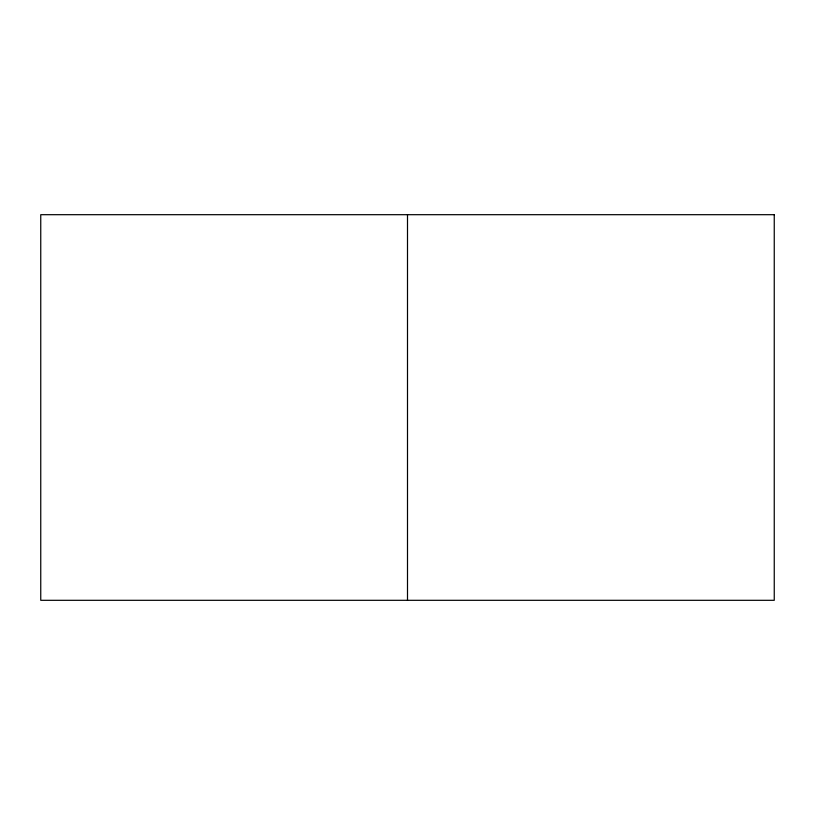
<?xml version="1.0" encoding="UTF-8"?>
<svg xmlns="http://www.w3.org/2000/svg" width="815" height="815" viewBox="0 0 815 815"><rect width="100%" height="100%" fill="white"/><g stroke="black" fill="none" stroke-linecap="round" stroke-linejoin="round"><path stroke-width="1.22" d="M407.5 214.691L407.5 600.309M774.25 214.691L40.75 214.691L40.75 600.309L774.25 600.309L774.25 214.691"/></g></svg>
